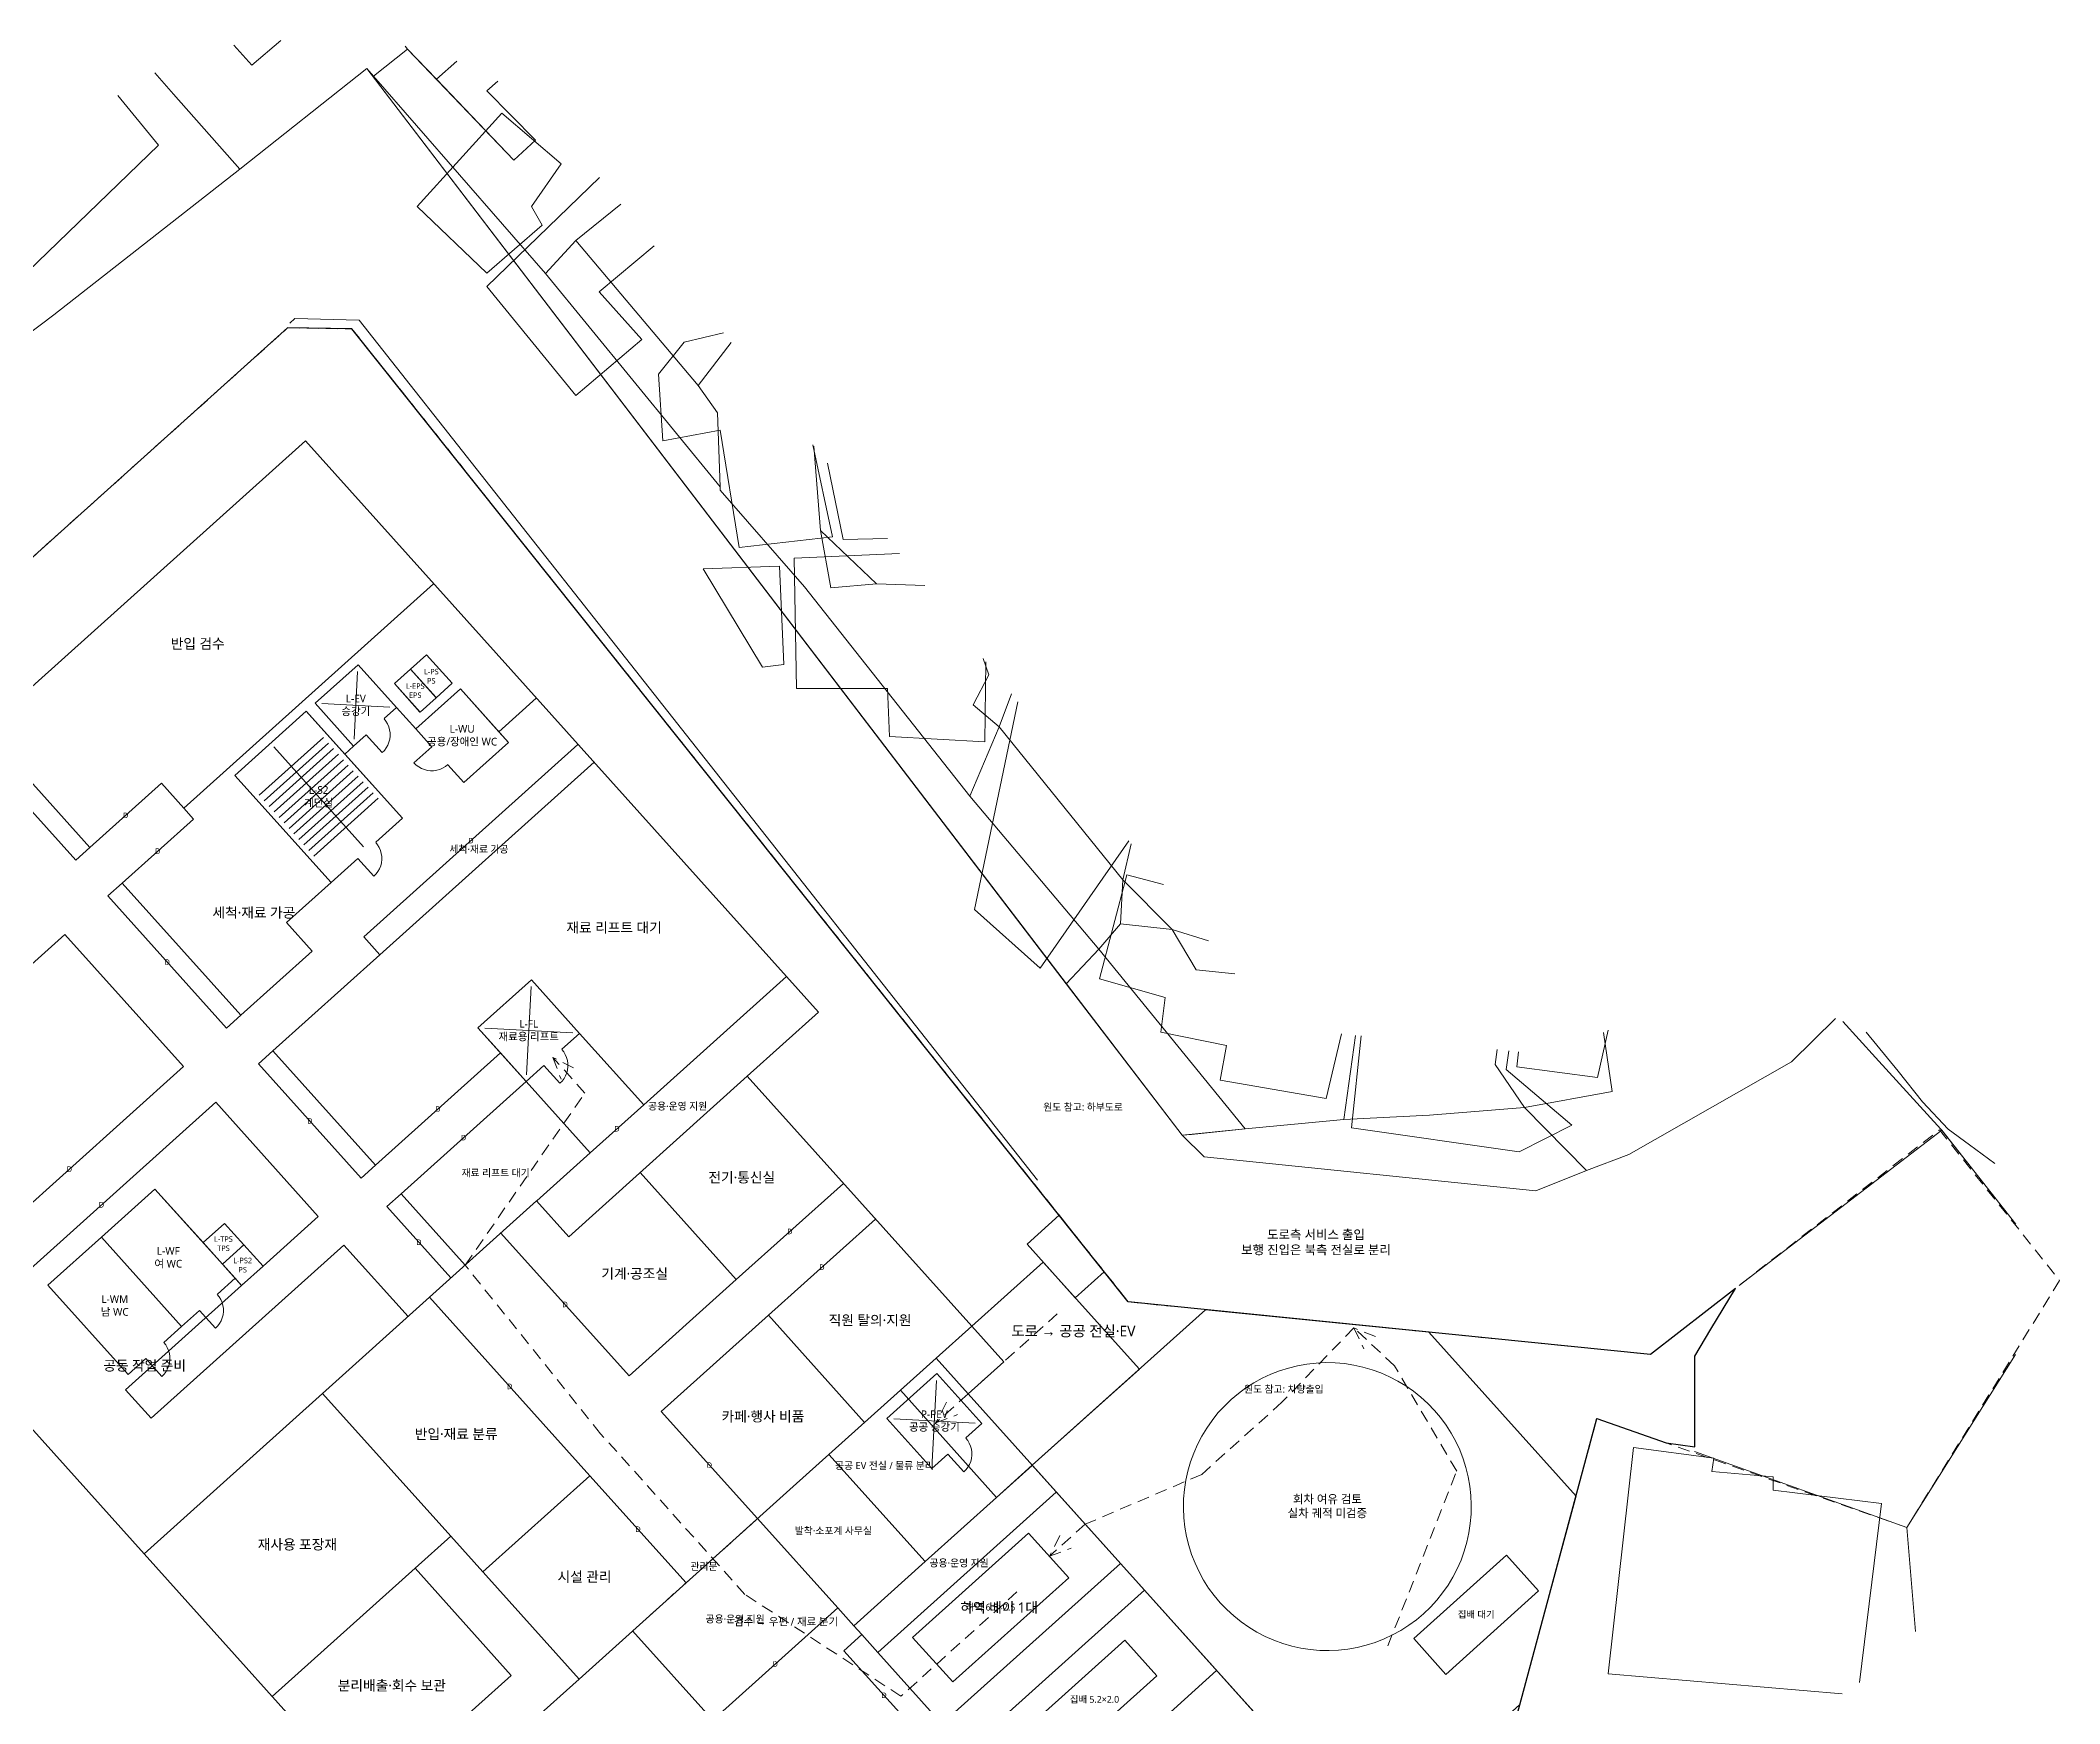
# Model space of a CAD drawing. Header units: millimetres. Extents: x -71701 to 357366, y 1091126 to 1572246.
# Drawn here: x -26787 to 57366, y 1490467 to 1559781 of the extents above; entities that cross this region are included whole.
import ezdxf

# ---------------------------------------------------------------- set-up
doc = ezdxf.new("R2010")
doc.units = ezdxf.units.MM
doc.linetypes.add('PLAN_DASH', pattern=[800, 500, -300])
for name, color, linetype, lineweight in [('CON', 2, 'Continuous', 35), ('DOOR', 4, 'Continuous', 13), ('ELEV', 6, 'Continuous', 13), ('EPS_PS', 6, 'Continuous', 18), ('L0_CONTEXT', 8, 'Continuous', 9), ('L0_PROGRAM_EDGE', 7, 'PLAN_DASH', 13), ('L0_PUBLIC_FLOW', 3, 'PLAN_DASH', 18), ('L0_SERVICE_FLOW', 1, 'PLAN_DASH', 18), ('L0_SITE_3D', 7, 'Continuous', 25), ('L0_SITE_DWG_REF', 8, 'PLAN_DASH', 13), ('L0_TEXT', 7, 'Continuous', 13), ('L0_VEHICLE', 8, 'Continuous', 13), ('SLAB', 8, 'Continuous', 13), ('STAIR', 1, 'Continuous', 13), ('WALL', 3, 'Continuous', 18)]:
    doc.layers.add(name, color=color, linetype=linetype, lineweight=lineweight)
doc.styles.add('KOREAN', font='malgun.ttf')

msp = doc.modelspace()

# ---------------------------------------------------------------- linework, layer by layer
at = {"layer": 'CON'}
for points in [[(-15742, 1543086), (-41033, 1520362)], [(4309, 1520771), (-15742, 1543086)], [(5645, 1519283), (4309, 1520771)], [(2670, 1516610), (5645, 1519283)], [(12027, 1506196), (2670, 1516610)], [(-31827, 1507124), (-13112, 1486296)], [(13364, 1504709), (12027, 1506196)], [(11876, 1503372), (13364, 1504709)], [(27917, 1485520), (11876, 1503372)], [(-11172, 1496106), (-9684, 1497443)], [(-9684, 1497443), (-4337, 1491492)], [(-7162, 1491643), (-11172, 1496106)], [(-11625, 1487633), (-7162, 1491643)], [(-4337, 1491492), (-10288, 1486145)]]:
    msp.add_lwpolyline(points, dxfattribs=at)
at = {"layer": 'DOOR'}
for points in [[(-13210, 1530842), (-12542, 1530098)], [(-12466, 1531511), (-12385, 1531408), (-12319, 1531295), (-12267, 1531175), (-12232, 1531049), (-12213, 1530920), (-12211, 1530789), (-12227, 1530659), (-12259, 1530532), (-12308, 1530411), (-12372, 1530297), (-12450, 1530192), (-12542, 1530098)], [(-10475, 1530342), (-11219, 1529674)], [(-9807, 1529598), (-9910, 1529517), (-10022, 1529450), (-10142, 1529399), (-10268, 1529364), (-10398, 1529345), (-10529, 1529343), (-10658, 1529359), (-10785, 1529391), (-10907, 1529440), (-11021, 1529504), (-11125, 1529582), (-11219, 1529674)], [(-12812, 1526360), (-12731, 1526257), (-12665, 1526144), (-12613, 1526024), (-12578, 1525898), (-12559, 1525769), (-12558, 1525638), (-12573, 1525508), (-12605, 1525381), (-12654, 1525260), (-12718, 1525146), (-12796, 1525041), (-12888, 1524948)], [(-13556, 1525691), (-12888, 1524948)], [(-5059, 1517731), (-4978, 1517628), (-4912, 1517516), (-4860, 1517396), (-4825, 1517270), (-4806, 1517140), (-4805, 1517010), (-4820, 1516880), (-4852, 1516753), (-4901, 1516631), (-4965, 1516517), (-5043, 1516413), (-5135, 1516319)], [(-5803, 1517063), (-5135, 1516319)], [(-19413, 1507523), (-19332, 1507420), (-19266, 1507307), (-19214, 1507187), (-19179, 1507061), (-19160, 1506932), (-19158, 1506801), (-19174, 1506671), (-19206, 1506544), (-19255, 1506423), (-19319, 1506309), (-19397, 1506204), (-19489, 1506110)], [(-20157, 1506854), (-19489, 1506110)], [(-21645, 1505518), (-21564, 1505415), (-21497, 1505302), (-21446, 1505182), (-21410, 1505056), (-21392, 1504927), (-21390, 1504796), (-21405, 1504666), (-21438, 1504539), (-21486, 1504418), (-21550, 1504304), (-21629, 1504199), (-21720, 1504105)], [(-22389, 1504849), (-21720, 1504105)], [(11778, 1501536), (11859, 1501433), (11926, 1501321), (11977, 1501201), (12013, 1501075), (12031, 1500945), (12033, 1500814), (12017, 1500684), (11985, 1500558), (11936, 1500436), (11872, 1500322), (11794, 1500217), (11703, 1500124)], [(11034, 1500868), (11703, 1500124)]]:
    msp.add_lwpolyline(points, dxfattribs=at)
at = {"layer": 'ELEV'}
for points in [[(-13565, 1533481), (-13716, 1530657)], [(-15052, 1532144), (-12228, 1531993)], [(-6336, 1520349), (-6532, 1516677)], [(-8270, 1518611), (-4598, 1518415)], [(10561, 1503938), (10380, 1500549)], [(8776, 1502334), (12165, 1502153)]]:
    msp.add_lwpolyline(points, dxfattribs=at)
at = {"layer": 'EPS_PS'}
for points in [[(-10695, 1534178), (-9626, 1532987), (-10295, 1532386), (-11364, 1533576), (-10695, 1534178)], [(-11364, 1533576), (-10295, 1532386), (-10965, 1531784), (-12034, 1532974), (-11364, 1533576)], [(-19113, 1510481), (-18311, 1509588), (-19204, 1508786), (-20006, 1509679), (-19113, 1510481)], [(-18311, 1509588), (-17509, 1508695), (-18402, 1507893), (-19204, 1508786), (-18311, 1509588)]]:
    msp.add_lwpolyline(points, dxfattribs=at)
at = {"layer": 'L0_CONTEXT'}
for points in [[(-11579, 1559536), (-11483, 1559418), (-12898, 1558285), (-13184, 1558609), (-18469, 1554408), (-21235, 1557541), (-22021, 1558431)], [(-16765, 1559781), (-17978, 1558742), (-18720, 1559579)], [(-2602, 1552960), (-4469, 1551439), (-5739, 1550069), (-12898, 1558285), (-11483, 1559418)], [(-9427, 1558915), (-10281, 1558164), (-11483, 1559418), (-11579, 1559536)], [(-11483, 1559418), (-7050, 1554790), (-6157, 1555628), (-8184, 1557673), (-7720, 1558087)], [(-61445, 1516973), (-54961, 1522684), (-45090, 1531810), (-36435, 1538458), (-35703, 1542838), (-32284, 1545883), (-28679, 1546499), (-26228, 1548338), (-18469, 1554408), (-13184, 1558609), (20800, 1514150), (21716, 1513255), (35540, 1511832), (37643, 1512683), (39419, 1513348), (46187, 1517208), (48021, 1519013)], [(15970, 1520468), (-13184, 1558609), (-12898, 1558285), (-5739, 1550069), (1541, 1541172), (1539, 1541036), (5061, 1537008), (11953, 1528280), (17327, 1521906), (15970, 1520468)], [(-10281, 1558164), (-9427, 1558915)], [(-22021, 1558431), (-21235, 1557541), (-18469, 1554408), (-26228, 1548338), (-28679, 1546499), (-32284, 1545883), (-34231, 1547983)], [(-7720, 1558087), (-8184, 1557673), (-6157, 1555628), (-7050, 1554790), (-10281, 1558164)], [(-23566, 1557480), (-21864, 1555412), (-30254, 1547310), (-32550, 1547310)], [(-5084, 1554635), (-6320, 1552859), (-5878, 1552082), (-8175, 1550085), (-11089, 1552859), (-7556, 1556744), (-5084, 1554635)], [(-1213, 1551219), (-3494, 1549308), (-1727, 1547310), (-4465, 1544979), (-8175, 1549530), (-3487, 1554069)], [(-4469, 1551439), (-2602, 1552960)], [(-5739, 1550069), (-4469, 1551439), (625, 1545399), (1426, 1544264), (1541, 1541172), (-5739, 1550069)], [(1998, 1547195), (625, 1545399), (-4469, 1551439)], [(14762, 1512277), (-13500, 1548126), (-16184, 1548185), (-16397, 1547996)], [(2335, 1538653), (1540, 1543536), (-844, 1543092), (-1021, 1545867), (39, 1547199), (1685, 1547587)], [(625, 1545399), (1998, 1547195)], [(12505, 1534025), (12742, 1533346), (12082, 1532086), (13175, 1531173), (11953, 1528280), (5061, 1537008), (1539, 1541036), (1541, 1541172), (1426, 1544264), (625, 1545399)], [(5404, 1542926), (6221, 1539097), (2335, 1538653)], [(5443, 1542877), (5721, 1539357), (6149, 1536967), (8061, 1537132), (10080, 1537065)], [(10080, 1537065), (8061, 1537132), (5721, 1539357), (5443, 1542877)], [(8517, 1539025), (6663, 1538986), (6015, 1542160)], [(5721, 1539357), (8061, 1537132), (6149, 1536967), (5721, 1539357)], [(12580, 1530551), (8606, 1530773), (8517, 1532770), (4720, 1532770), (4631, 1538209), (9022, 1538391)], [(834, 1537765), (4013, 1537876), (4190, 1533769), (3307, 1533658), (834, 1537765)], [(13685, 1532547), (13175, 1531173), (12082, 1532086), (12742, 1533346), (12505, 1534025)], [(12617, 1533886), (12580, 1530551)], [(18666, 1526304), (18319, 1524801), (13175, 1531173), (13685, 1532547)], [(18576, 1526417), (14876, 1521116), (12138, 1523558), (13951, 1532214)], [(13175, 1531173), (18319, 1524801), (18223, 1522963), (17327, 1521906), (11953, 1528280), (13175, 1531173)], [(21893, 1522259), (20379, 1522723), (18319, 1524801), (18666, 1526304)], [(22383, 1516455), (22648, 1517898), (19910, 1518453), (20087, 1519896), (17349, 1520673), (18497, 1525001), (20019, 1524608)], [(18319, 1524801), (20379, 1522723), (18223, 1522963), (18319, 1524801)], [(28024, 1518316), (27532, 1514804), (23419, 1514423), (17327, 1521906), (18223, 1522963)], [(18223, 1522963), (20379, 1522723), (21377, 1521052), (22997, 1520876)], [(22997, 1520876), (21377, 1521052), (20379, 1522723), (21893, 1522259)], [(15970, 1520468), (17327, 1521906), (23419, 1514423), (21181, 1514190), (20800, 1514150), (15970, 1520468)], [(48021, 1519013), (46187, 1517208), (39419, 1513348), (37643, 1512683), (35068, 1515310), (38723, 1515979), (38352, 1518429)], [(27432, 1518375), (26799, 1515678), (22383, 1516455)], [(33924, 1517722), (33841, 1517096), (35068, 1515310), (31099, 1514986), (27532, 1514804), (28024, 1518316)], [(37044, 1514568), (34836, 1513458), (27859, 1514457), (28255, 1518292)], [(38352, 1518429), (38723, 1515979), (35068, 1515310), (33841, 1517096), (33924, 1517722)], [(38551, 1518535), (38104, 1516566), (34748, 1517010), (34820, 1517632)], [(48335, 1518889), (49698, 1517395), (52418, 1514409), (52458, 1514366), (44015, 1507890)], [(55539, 1510452), (53797, 1512664), (52421, 1514412), (49698, 1517395), (48335, 1518889)], [(54668, 1512971), (53613, 1513755), (52726, 1514401), (51647, 1515541), (50644, 1516830), (49298, 1518450)], [(34409, 1517674), (34306, 1516899), (37044, 1514568)], [(27532, 1514804), (31099, 1514986), (35068, 1515310), (37643, 1512683), (35540, 1511832), (21716, 1513255), (20800, 1514150), (23419, 1514423), (27532, 1514804)], [(44016, 1507890), (52458, 1514366), (55539, 1510451)], [(55529, 1505022), (50999, 1497803), (42154, 1500973)], [(51367, 1493470), (50999, 1497803), (55529, 1505022)], [(38545, 1491704), (39605, 1501138), (42961, 1500694), (42873, 1500140), (45434, 1499918), (45434, 1499363), (49938, 1498808), (49031, 1491346)], [(42154, 1500973), (50999, 1497803), (51367, 1493470)], [(48302, 1490873), (38545, 1491704)]]:
    msp.add_lwpolyline(points, dxfattribs=at)
at = {"layer": 'L0_PROGRAM_EDGE'}
msp.add_lwpolyline([(-1362, 1494166), (3101, 1498176)], dxfattribs=at)
at = {"layer": 'L0_PUBLIC_FLOW'}
for points in [[(15595, 1506714), (11876, 1503372), (10537, 1502169)], [(10973, 1503031), (10537, 1502169), (11441, 1502510)]]:
    msp.add_lwpolyline(points, dxfattribs=at)
at = {"layer": 'L0_SERVICE_FLOW'}
for points in [[(13913, 1495120), (9079, 1490775), (2578, 1495017), (-3437, 1501712), (-9080, 1508741), (-4095, 1515909), (-5431, 1517397)], [(-4569, 1516962), (-5431, 1517397), (-5090, 1516494)], [(27956, 1506124), (24958, 1503027), (21611, 1500019), (16755, 1497942), (15267, 1496605)], [(29372, 1492877), (32240, 1500159), (29642, 1504547), (27956, 1506124)], [(28852, 1505765), (27956, 1506124), (28374, 1505254)], [(15703, 1497467), (15267, 1496605), (16171, 1496946)]]:
    msp.add_lwpolyline(points, dxfattribs=at)
at = {"layer": 'L0_SITE_3D'}
for points in [[(18551, 1507208), (-13801, 1547755), (-16484, 1547797), (-33292, 1532694), (-46350, 1522153), (-52089, 1517520), (-55828, 1515332), (-45883, 1513764), (-43619, 1507440), (-35811, 1485629)], [(34671, 1489688), (38084, 1502345), (40963, 1501332), (42168, 1501172), (42168, 1504953), (42833, 1506065), (43854, 1507773), (40311, 1505020), (18551, 1507208)]]:
    msp.add_lwpolyline(points, dxfattribs=at)
at = {"layer": 'L0_SITE_DWG_REF'}
for points in [[(-35811, 1485629), (-43619, 1507440), (-45883, 1513764), (-55828, 1515332), (-52089, 1517520), (-46350, 1522153), (-33292, 1532694), (-16484, 1547797), (-13801, 1547755), (18551, 1507208)], [(18551, 1507208), (40311, 1505020), (52358, 1514380), (57366, 1508093), (50999, 1497803), (38084, 1502345), (34671, 1489688)]]:
    msp.add_lwpolyline(points, dxfattribs=at)
at = {"layer": 'L0_VEHICLE'}
for points in [[(31071, 1505949), (21770, 1506884), (14550, 1500397), (28585, 1484776), (33798, 1489460), (33835, 1489745), (34095, 1489727), (34869, 1490423), (37212, 1499114), (31071, 1505949)], [(31313, 1502687), (31041, 1502971), (30751, 1503235), (30445, 1503481), (30123, 1503706), (29787, 1503909), (29438, 1504090), (29079, 1504248), (28710, 1504381), (28333, 1504491), (27949, 1504575), (27561, 1504635), (27170, 1504668), (26777, 1504677), (26385, 1504659), (25995, 1504616), (25608, 1504547), (25227, 1504453), (24853, 1504335), (24487, 1504192), (24131, 1504026), (23787, 1503837), (23456, 1503625), (23140, 1503393), (22840, 1503140), (22556, 1502868), (22291, 1502578), (22046, 1502272), (21821, 1501950), (21618, 1501614), (21437, 1501266), (21279, 1500906), (21145, 1500537), (21036, 1500160), (20951, 1499777), (20892, 1499388), (20858, 1498997), (20850, 1498605), (20868, 1498212), (20911, 1497822), (20980, 1497436), (21073, 1497054), (21192, 1496680), (21335, 1496314), (21501, 1495959), (21690, 1495615), (21901, 1495284), (22134, 1494967), (22387, 1494667), (22659, 1494384), (22948, 1494119), (23255, 1493873), (23577, 1493648), (23913, 1493445), (24261, 1493264), (24621, 1493106), (24990, 1492973), (25367, 1492863), (25750, 1492779), (26138, 1492719), (26529, 1492686), (26922, 1492677), (27314, 1492695), (27705, 1492738), (28091, 1492807), (28472, 1492901), (28847, 1493019), (29212, 1493162), (29568, 1493328), (29912, 1493517), (30243, 1493729), (30559, 1493961), (30860, 1494214), (31143, 1494486), (31408, 1494776), (31654, 1495082), (31878, 1495404), (32082, 1495740), (32263, 1496088), (32420, 1496448), (32554, 1496817), (32664, 1497194), (32748, 1497578), (32807, 1497966), (32841, 1498357), (32849, 1498749), (32832, 1499142), (32788, 1499532), (32720, 1499918), (32626, 1500300), (32508, 1500674), (32365, 1501040), (32199, 1501395), (32009, 1501739), (31798, 1502070), (31565, 1502387), (31313, 1502687)], [(14399, 1497572), (16070, 1495713), (11235, 1491368), (9564, 1493228), (14399, 1497572)], [(34318, 1496649), (35655, 1495162), (31787, 1491686), (30450, 1493174), (34318, 1496649)], [(18409, 1493109), (19746, 1491622), (15878, 1488146), (14541, 1489634), (18409, 1493109)]]:
    msp.add_lwpolyline(points, dxfattribs=at)
at = {"layer": 'SLAB'}
for points in [[(15672, 1510816), (14334, 1509614)], [(17546, 1508467), (15672, 1510816)], [(14334, 1509614), (16339, 1507382)], [(15002, 1508870), (12027, 1506196)], [(19013, 1504407), (15002, 1508870)], [(16339, 1507382), (17546, 1508467)], [(14550, 1500397), (19013, 1504407)], [(9052, 1503523), (13062, 1499060)], [(13062, 1499060), (14550, 1500397)]]:
    msp.add_lwpolyline(points, dxfattribs=at)
at = {"layer": 'STAIR'}
for points in [[(-17664, 1528319), (-14987, 1530725)], [(-17458, 1528089), (-14780, 1530495)], [(-17251, 1527859), (-14573, 1530265)], [(-17061, 1530340), (-13318, 1526174)], [(-17045, 1527629), (-14367, 1530035)], [(-16838, 1527399), (-14160, 1529805)], [(-16632, 1527169), (-13954, 1529575)], [(-16425, 1526939), (-13747, 1529345)], [(-16218, 1526709), (-13541, 1529115)], [(-16012, 1526479), (-13334, 1528885)], [(-15805, 1526249), (-13127, 1528655)], [(-15599, 1526019), (-12921, 1528426)], [(-15392, 1525790), (-12714, 1528196)]]:
    msp.add_lwpolyline(points, dxfattribs=at)
at = {"layer": 'WALL'}
for points in [[(-20809, 1527779), (-10397, 1537134)], [(-11364, 1533576), (-10695, 1534178)], [(-10695, 1534178), (-9630, 1532992)], [(-15335, 1532160), (-13550, 1533764)], [(-13215, 1530838), (-13731, 1530374), (-15335, 1532160), (-13550, 1533764)], [(-13550, 1533764), (-11946, 1531978)], [(-13550, 1533764), (-11946, 1531978), (-12462, 1531515)], [(-12034, 1532974), (-11364, 1533576)], [(-11364, 1533576), (-10299, 1532390)], [(-10969, 1531789), (-12034, 1532974)], [(-11144, 1531086), (-9284, 1532757)], [(-10479, 1530346), (-11144, 1531086), (-9284, 1532757)], [(-9284, 1532757), (-7279, 1530525), (-9138, 1528854), (-9803, 1529594)], [(-9284, 1532757), (-7680, 1530971)], [(-18682, 1529152), (-15707, 1531825)], [(-13561, 1525687), (-14672, 1524689), (-18682, 1529152), (-15707, 1531825)], [(-15707, 1531825), (-14103, 1530040)], [(-15707, 1531825), (-11697, 1527362), (-12808, 1526364)], [(-13731, 1530374), (-15335, 1532160)], [(-11946, 1531978), (-12462, 1531515)], [(-11946, 1531978), (-11144, 1531086)], [(-7680, 1530971), (-6119, 1532374)], [(-29130, 1531054), (-24720, 1526146)], [(-13215, 1530838), (-13731, 1530374)], [(-10479, 1530346), (-11144, 1531086)], [(-7680, 1530971), (-7279, 1530525)], [(-29725, 1530520), (-25315, 1525612)], [(-14103, 1530040), (-13731, 1530374)], [(-14103, 1530040), (-11697, 1527362)], [(-4382, 1530440), (-13306, 1522421)], [(-7279, 1530525), (-9138, 1528854)], [(-14672, 1524689), (-18682, 1529152)], [(-12638, 1521677), (-3713, 1529696)], [(-9539, 1529301), (-9803, 1529594)], [(-9138, 1528854), (-9539, 1529301)], [(-24720, 1526146), (-21745, 1528820)], [(-21745, 1528820), (-20809, 1527779)], [(-20809, 1527779), (-20408, 1527332)], [(-20408, 1527332), (-23383, 1524659)], [(-11697, 1527362), (-12808, 1526364)], [(-25315, 1525612), (-24720, 1526146)], [(-13561, 1525687), (-14672, 1524689)], [(-23383, 1524659), (-23978, 1524124)], [(-23978, 1524124), (-19033, 1518620)], [(-23383, 1524659), (-18437, 1519154)], [(-16532, 1523018), (-14672, 1524689)], [(-25764, 1522520), (-32309, 1516638)], [(-20818, 1517016), (-25764, 1522520)], [(-15462, 1521828), (-16532, 1523018)], [(-13306, 1522421), (-12638, 1521677)], [(-18437, 1519154), (-15462, 1521828)], [(-12638, 1521677), (-17101, 1517667)], [(-1642, 1515424), (4307, 1520770)], [(-8552, 1518626), (-6321, 1520631)], [(-5808, 1517059), (-6547, 1516395), (-8552, 1518626), (-6321, 1520631)], [(-6321, 1520631), (-4315, 1518400)], [(-6321, 1520631), (-4315, 1518400), (-5055, 1517735)], [(-19033, 1518620), (-18437, 1519154)], [(-7616, 1517585), (-8552, 1518626)], [(-4315, 1518400), (-5055, 1517735)], [(-4315, 1518400), (-1642, 1515424)], [(-17101, 1517667), (-17696, 1517132)], [(-17101, 1517667), (-12823, 1512906)], [(-12823, 1512906), (-7616, 1517585)], [(-6547, 1516395), (-7616, 1517585)], [(-30337, 1508462), (-20818, 1517016)], [(-17696, 1517132), (-13418, 1512371)], [(-5808, 1517059), (-6547, 1516395)], [(-4768, 1509926), (2670, 1516610)], [(2670, 1516610), (-4768, 1509926)], [(-6547, 1516395), (-11754, 1511716)], [(-3874, 1513419), (-6547, 1516395)], [(-19481, 1515528), (-29002, 1506973)], [(-15204, 1510767), (-19481, 1515528)], [(-1642, 1515424), (-3874, 1513419)], [(-6104, 1511415), (-3874, 1513419)], [(-13418, 1512371), (-12823, 1512906)], [(2217, 1508137), (-1792, 1512598)], [(-24243, 1509905), (-22011, 1511910)], [(-20161, 1506850), (-20901, 1506186), (-24243, 1509905), (-22011, 1511910)], [(-22011, 1511910), (-20006, 1509679)], [(-22011, 1511910), (-18669, 1508191), (-19409, 1507527)], [(-15031, 1503394), (-6105, 1511414)], [(-6105, 1511414), (-15031, 1503394)], [(-11754, 1511716), (-12349, 1511181)], [(-11754, 1511716), (-9082, 1508742)], [(-6105, 1511414), (-4768, 1509926)], [(-4768, 1509926), (-6105, 1511414)], [(2217, 1508137), (6679, 1512146)], [(-17509, 1508695), (-15204, 1510767)], [(-12349, 1511181), (-9677, 1508207)], [(8015, 1510658), (3554, 1506649)], [(-26474, 1507900), (-24243, 1509905)], [(-22393, 1504845), (-23132, 1504181), (-26474, 1507900), (-24243, 1509905)], [(-24243, 1509905), (-20901, 1506186)], [(-24243, 1509905), (-20901, 1506186), (-21640, 1505522)], [(-20006, 1509679), (-19113, 1510481)], [(-19113, 1510481), (-18311, 1509588)], [(-7591, 1510076), (-2246, 1504127)], [(-14134, 1509577), (-22168, 1502359)], [(-20006, 1509679), (-19204, 1508786)], [(-18311, 1509588), (-18381, 1509525)], [(-18311, 1509588), (-17509, 1508695)], [(-11462, 1506603), (-14134, 1509577)], [(-18669, 1508191), (-19409, 1507527)], [(-19134, 1508849), (-19204, 1508786)], [(-19204, 1508786), (-18669, 1508191)], [(-18402, 1507893), (-18669, 1508191)], [(-17509, 1508695), (-17579, 1508633)], [(-2246, 1504127), (2217, 1508137)], [(-23132, 1504181), (-26474, 1507900)], [(-23237, 1503549), (-18402, 1507893)], [(-18332, 1507956), (-18402, 1507893)], [(-3884, 1499966), (-10567, 1507402)], [(-20161, 1506850), (-20901, 1506186)], [(3554, 1506649), (-909, 1502639)], [(7563, 1502188), (3554, 1506649)], [(-20901, 1506186), (-21640, 1505522)], [(12027, 1506196), (10539, 1504860)], [(10541, 1504861), (12026, 1506195)], [(-22393, 1504845), (-23132, 1504181)], [(10539, 1504860), (4589, 1499513)], [(4589, 1499513), (10539, 1504860)], [(10539, 1504860), (9052, 1503523)], [(11876, 1503372), (10539, 1504860)], [(10539, 1504860), (11876, 1503372)], [(8493, 1502349), (10576, 1504220)], [(11030, 1500864), (10365, 1500266), (8493, 1502349), (10576, 1504220)], [(10576, 1504220), (12447, 1502138)], [(10576, 1504220), (12447, 1502138), (11782, 1501540)], [(-22168, 1502359), (-23237, 1503549)], [(-22468, 1496711), (-15033, 1503392)], [(-9684, 1497443), (-15031, 1503394)], [(-15031, 1503394), (-9684, 1497443)], [(-909, 1502639), (3100, 1498177)], [(10365, 1500266), (8493, 1502349)], [(12447, 1502138), (11782, 1501540)], [(6078, 1500848), (10087, 1496386)], [(11030, 1500864), (10365, 1500266)], [(-8346, 1495957), (-3884, 1499966)], [(124, 1495504), (-3884, 1499966)], [(10087, 1496386), (14548, 1500395)], [(4589, 1499513), (-4337, 1491492)], [(-4337, 1491492), (4589, 1499513)], [(15551, 1499279), (8114, 1492597)], [(3102, 1498175), (6443, 1494457)], [(7111, 1493713), (10087, 1496386)], [(10787, 1489622), (18224, 1496304)], [(-17121, 1490761), (-11173, 1496105)], [(19227, 1495188), (11790, 1488506)], [(1236, 1489778), (6443, 1494457)], [(6443, 1494457), (7111, 1493713)], [(1236, 1489778), (-2104, 1493496)], [(7445, 1493341), (6702, 1492673)], [(7111, 1493713), (7445, 1493341)], [(8114, 1492597), (7445, 1493341)], [(6702, 1492673), (10043, 1488954)], [(10787, 1489622), (8114, 1492597)], [(20004, 1489837), (22234, 1491841)]]:
    msp.add_lwpolyline(points, dxfattribs=at)

# ---------------------------------------------------------------- texts
at = {"layer": 'DOOR', "char_height": 230, "width": 6000, "attachment_point": 5, "style": 'KOREAN'}
for insert in [(-23232, 1527483), (-8843, 1526431), (-21896, 1525995), (-21505, 1521372), (-15557, 1514752), (-10220, 1515245), (-9150, 1514055), (-2758, 1514422), (-25578, 1512738), (-24242, 1511250), (-11012, 1509694), (4449, 1510142), (5785, 1508654), (-4919, 1507102), (-7226, 1503685), (1096, 1500408), (-1879, 1497734), (3839, 1492118), (8372, 1490813)]:
    msp.add_mtext('D', dxfattribs=dict(at, insert=insert))
at = {"layer": 'L0_CONTEXT', "char_height": 300, "width": 6000, "attachment_point": 5, "style": 'KOREAN'}
for s, insert in [('원도 참고: 하부도로', (16668, 1515312)), ('원도 참고: 차량출입', (25035, 1503557))]:
    msp.add_mtext(s, dxfattribs=dict(at, insert=insert))
at = {"layer": 'L0_TEXT', "width": 6000, "attachment_point": 5, "style": 'KOREAN'}
for s, insert, char_height in [('반입 검수', (-20231, 1534616), 420), ('L-PS\\PPS', (-10495, 1533282), 230), ('L-EV\\P승강기', (-13640, 1532069), 320), ('L-EPS\\PEPS', (-11165, 1532680), 230), ('L-WU\\P공용/장애인 WC', (-9211, 1530805), 320), ('L-S2\\P계단실', (-15189, 1528257), 320), ('세척·재료 가공', (-8509, 1526059), 300), ('세척·재료 가공', (-17891, 1523409), 420), ('재료 리프트 대기', (-2877, 1522784), 420), ('L-FL\\P재료용 리프트', (-6434, 1518513), 320), ('공용·운영 지원', (-230, 1515349), 300), ('재료 리프트 대기', (-7814, 1512568), 300), ('전기·통신실', (2444, 1512373), 420), ('L-TPS\\PTPS', (-19159, 1509633), 230), ('도로측 서비스 출입\\P보행 진입은 북측 전실로 분리', (26375, 1509678), 380), ('L-WF\\P여 WC', (-21456, 1509048), 320), ('L-PS2\\PPS', (-18357, 1508741), 230), ('기계·공조실', (-2019, 1508363), 420), ('L-WM\\P남 WC', (-23688, 1507043), 320), ('직원 탈의·지원', (7790, 1506423), 420), ('도로 → 공공 전실·EV', (16264, 1505970), 440), ('공동 작업 준비', (-22441, 1504533), 420), ('카페·행사 비품', (3327, 1502413), 420), ('P-PEV\\P공공 승강기', (10470, 1502243), 320), ('반입·재료 분류', (-9458, 1501680), 420), ('공공 EV 전실 / 물류 분리', (8388, 1500372), 300), ('회차 여유 검토\\P실차 궤적 미검증', (26850, 1498677), 350), ('재사용 포장재', (-16077, 1497077), 420), ('발착·소포계 사무실', (6260, 1497653), 300), ('관리문', (870, 1496171), 300), ('공용·운영 지원', (11499, 1496311), 300), ('시설 관리', (-4111, 1495729), 420), ('하역 베이 1대', (13170, 1494451), 420), ('하역 6.5×2.5', (12817, 1494470), 280), ('공용·운영 지원', (2169, 1493977), 300), ('검수 → 우편 / 재료 분기', (4287, 1493864), 320), ('집배 대기', (33053, 1494168), 280), ('분리배출·회수 보관', (-12142, 1491201), 420), ('집배 5.2×2.0', (17143, 1490628), 280)]:
    msp.add_mtext(s, dxfattribs=dict(at, insert=insert, char_height=char_height))

doc.saveas('drawing.dxf')
